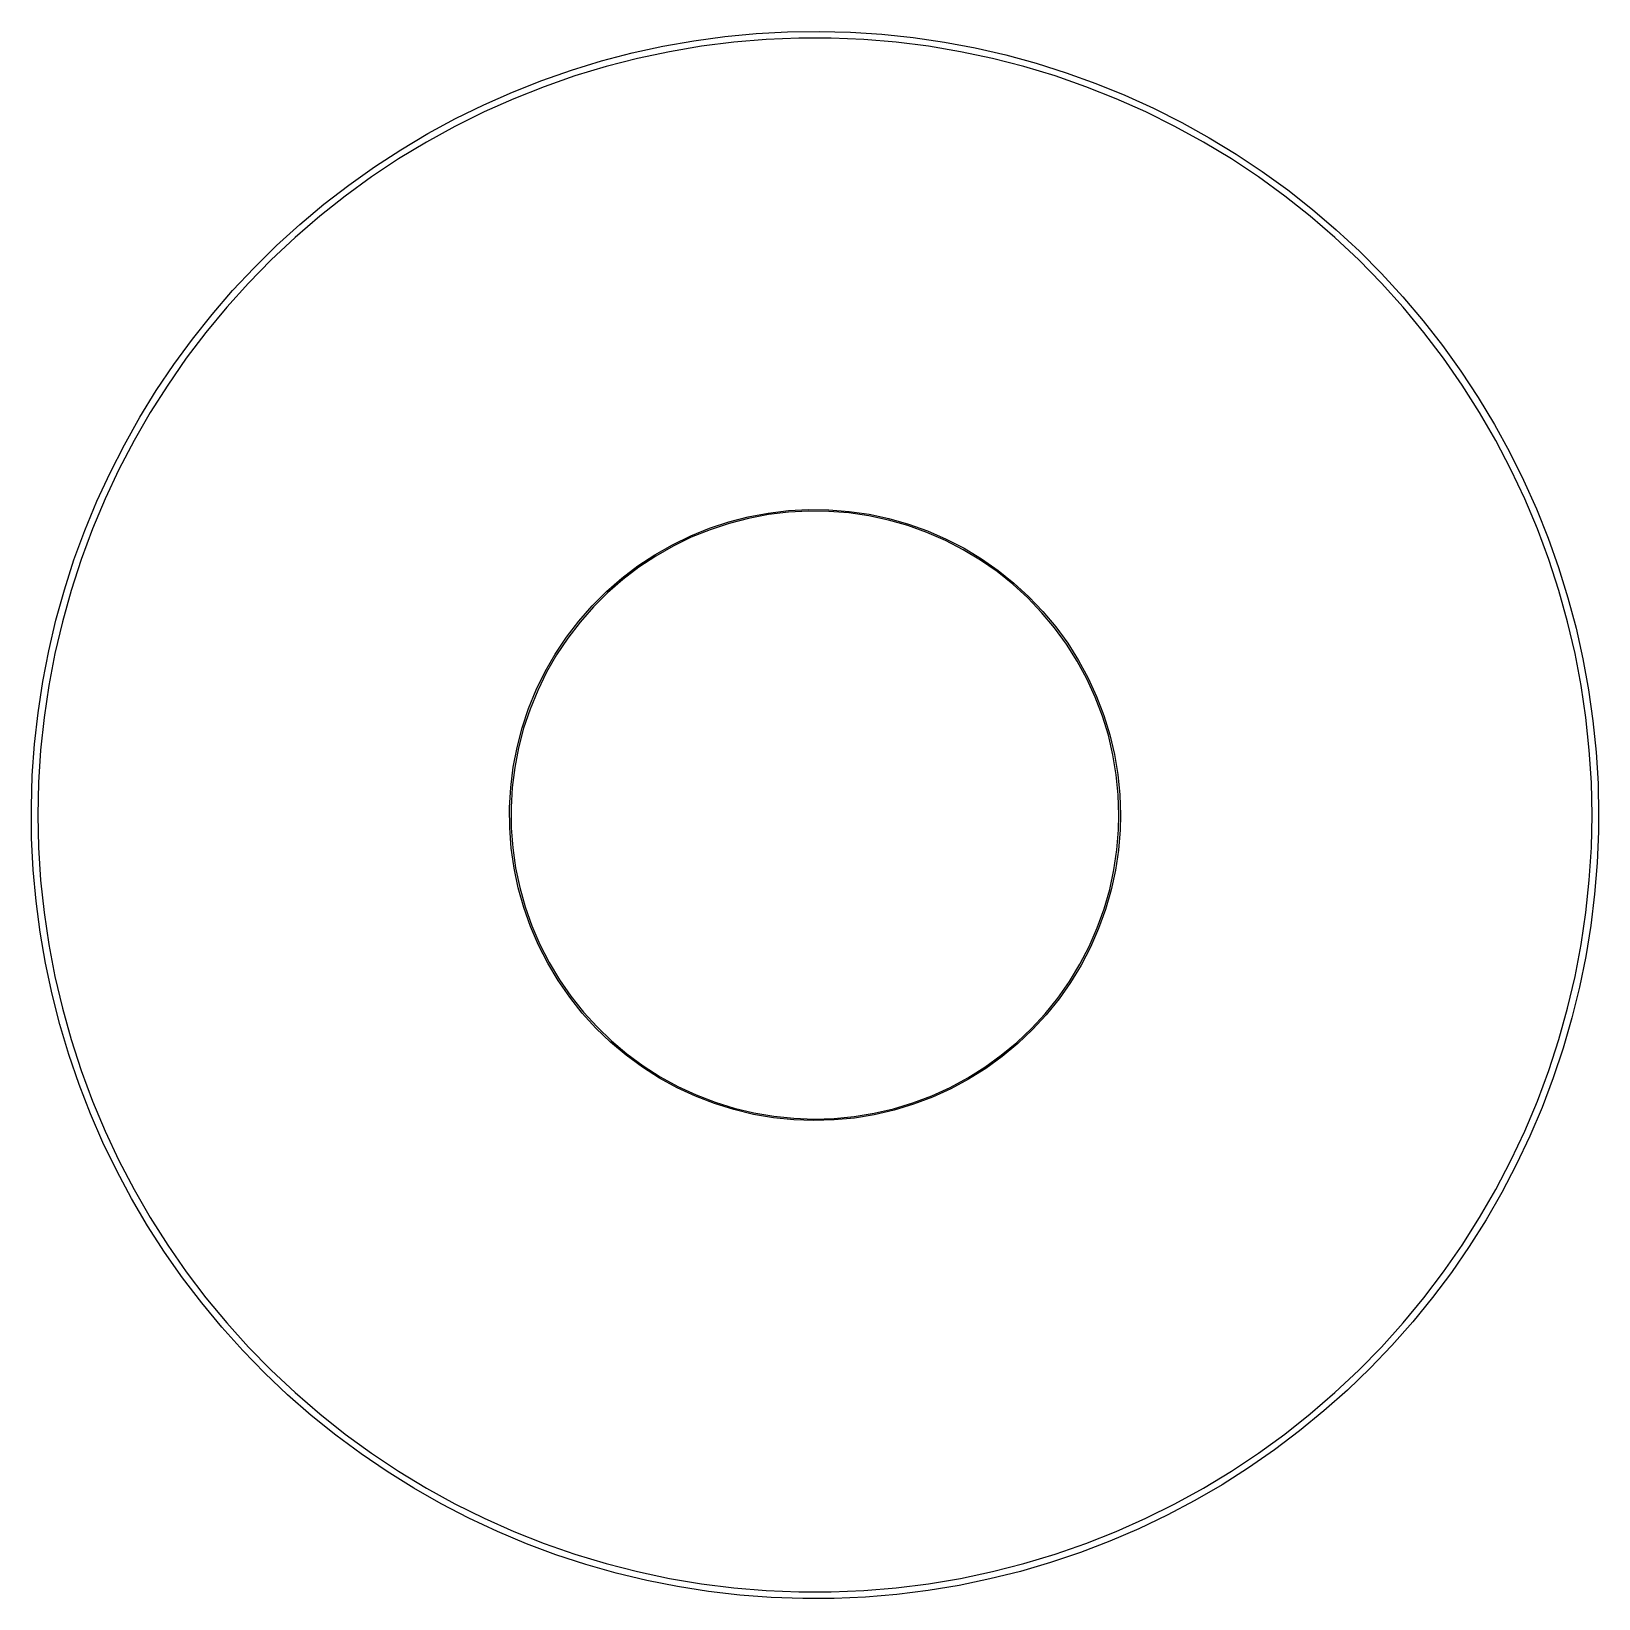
# Model space of a CAD drawing. Extents: x 115.6 to 161.8, y -138.4 to -92.2.
import ezdxf

# ---------------------------------------------------------------- set-up
doc = ezdxf.new("R2010")
doc.units = 0
doc.layers.add('BLACK', color=7, linetype='CONTINUOUS')

msp = doc.modelspace()

# ---------------------------------------------------------------- linework, layer by layer
at = {"layer": 'BLACK', "linetype": 'CONTINUOUS'}
for p, q in [((135.091, -92.4431), (136.01, -92.3181)), ((136.01, -92.3181), (136.933, -92.23)), ((136.933, -92.23), (137.859, -92.179)), ((138.185, -92.365), (137.227, -92.4051)), ((137.859, -92.179), (138.786, -92.1653)), ((139.145, -92.365), (138.185, -92.365)), ((138.786, -92.1653), (139.713, -92.1888)), ((140.103, -92.4051), (139.145, -92.365)), ((139.713, -92.1888), (140.638, -92.2494)), ((140.638, -92.2494), (141.56, -92.3471)), ((141.56, -92.3471), (142.478, -92.4818)), ((132.375, -93.0377), (133.272, -92.8032)), ((133.272, -92.8032), (134.178, -92.6049)), ((134.373, -92.7657), (133.435, -92.9651)), ((134.178, -92.6049), (135.091, -92.4431)), ((135.319, -92.6057), (134.373, -92.7657)), ((136.271, -92.4854), (135.319, -92.6057)), ((137.227, -92.4051), (136.271, -92.4854)), ((141.059, -92.4854), (140.103, -92.4051)), ((142.011, -92.6057), (141.059, -92.4854)), ((142.957, -92.7657), (142.011, -92.6057)), ((142.478, -92.4818), (143.389, -92.6531)), ((143.895, -92.9651), (142.957, -92.7657)), ((143.389, -92.6531), (144.292, -92.8609)), ((130.613, -93.6138), (131.488, -93.3081)), ((131.488, -93.3081), (132.375, -93.0377)), ((132.505, -93.2037), (131.587, -93.481)), ((133.435, -92.9651), (132.505, -93.2037)), ((144.825, -93.2037), (143.895, -92.9651)), ((144.292, -92.8609), (145.187, -93.1048)), ((145.743, -93.481), (144.825, -93.2037)), ((145.187, -93.1048), (146.071, -93.3844)), ((129.751, -93.9543), (130.613, -93.6138)), ((131.587, -93.481), (130.681, -93.7965)), ((146.649, -93.7965), (145.743, -93.481)), ((146.071, -93.3844), (146.943, -93.6993)), ((146.943, -93.6993), (147.802, -94.0489)), ((128.902, -94.3293), (129.751, -93.9543)), ((129.789, -94.1497), (128.912, -94.5399)), ((130.681, -93.7965), (129.789, -94.1497)), ((147.541, -94.1497), (146.649, -93.7965)), ((148.417, -94.5399), (147.541, -94.1497)), ((147.802, -94.0489), (148.646, -94.4326)), ((128.912, -94.5399), (128.053, -94.9665)), ((128.07, -94.7379), (128.902, -94.3293)), ((149.277, -94.9665), (148.417, -94.5399)), ((148.646, -94.4326), (149.474, -94.85)), ((128.053, -94.9665), (127.212, -95.4286)), ((127.255, -95.1796), (128.07, -94.7379)), ((150.117, -95.4286), (149.277, -94.9665)), ((149.474, -94.85), (150.285, -95.3002)), ((127.212, -95.4286), (126.392, -95.9256)), ((126.458, -95.6537), (127.255, -95.1796)), ((150.938, -95.9256), (150.117, -95.4286)), ((150.285, -95.3002), (151.077, -95.7826)), ((126.392, -95.9256), (125.593, -96.4565)), ((125.681, -96.1594), (126.458, -95.6537)), ((151.737, -96.4565), (150.938, -95.9256)), ((151.077, -95.7826), (151.848, -96.2964)), ((125.593, -96.4565), (124.817, -97.0204)), ((124.925, -96.6959), (125.681, -96.1594)), ((152.513, -97.0204), (151.737, -96.4565)), ((151.848, -96.2964), (152.599, -96.8408)), ((124.19, -97.2623), (124.925, -96.6959)), ((152.599, -96.8408), (153.327, -97.4148)), ((123.48, -97.8577), (124.19, -97.2623)), ((124.817, -97.0204), (124.065, -97.6163)), ((153.265, -97.6163), (152.513, -97.0204)), ((153.327, -97.4148), (154.032, -98.0176)), ((122.793, -98.4811), (123.48, -97.8577)), ((124.065, -97.6163), (123.339, -98.2432)), ((153.991, -98.2432), (153.265, -97.6163)), ((123.339, -98.2432), (122.639, -98.9)), ((154.691, -98.9), (153.991, -98.2432)), ((154.032, -98.0176), (154.712, -98.6482)), ((122.132, -99.1316), (122.793, -98.4811)), ((154.712, -98.6482), (155.366, -99.3056)), ((121.498, -99.8081), (122.132, -99.1316)), ((122.639, -98.9), (121.968, -99.5854)), ((155.362, -99.5854), (154.691, -98.9)), ((155.366, -99.3056), (155.993, -99.9887)), ((121.968, -99.5854), (121.326, -100.298)), ((156.004, -100.298), (155.362, -99.5854)), ((120.892, -100.509), (121.498, -99.8081)), ((155.993, -99.9887), (156.592, -100.696)), ((120.314, -101.235), (120.892, -100.509)), ((121.326, -100.298), (120.714, -101.038)), ((156.615, -101.038), (156.004, -100.298)), ((156.592, -100.696), (157.162, -101.428)), ((120.714, -101.038), (120.134, -101.802)), ((157.196, -101.802), (156.615, -101.038)), ((119.766, -101.982), (120.314, -101.235)), ((157.162, -101.428), (157.702, -102.181)), ((119.248, -102.752), (119.766, -101.982)), ((120.134, -101.802), (119.587, -102.59)), ((157.743, -102.59), (157.196, -101.802)), ((157.702, -102.181), (158.212, -102.956)), ((118.761, -103.541), (119.248, -102.752)), ((119.587, -102.59), (119.073, -103.4)), ((158.257, -103.4), (157.743, -102.59)), ((158.212, -102.956), (158.69, -103.75)), ((119.073, -103.4), (118.593, -104.23)), ((158.737, -104.23), (158.257, -103.4)), ((118.307, -104.349), (118.761, -103.541)), ((158.69, -103.75), (159.136, -104.563)), ((117.885, -105.175), (118.307, -104.349)), ((118.593, -104.23), (118.149, -105.081)), ((159.181, -105.081), (158.737, -104.23)), ((159.136, -104.563), (159.549, -105.393)), ((117.497, -106.017), (117.885, -105.175)), ((118.149, -105.081), (117.74, -105.949)), ((159.59, -105.949), (159.181, -105.081)), ((159.549, -105.393), (159.929, -106.239)), ((117.143, -106.874), (117.497, -106.017)), ((117.74, -105.949), (117.368, -106.833)), ((159.962, -106.833), (159.59, -105.949)), ((159.929, -106.239), (160.274, -107.1)), ((135.555, -106.813), (136.122, -106.625)), ((136.135, -106.668), (135.571, -106.855)), ((136.122, -106.625), (136.7, -106.476)), ((136.71, -106.52), (136.135, -106.668)), ((136.7, -106.476), (137.287, -106.365)), ((137.294, -106.409), (136.71, -106.52)), ((137.287, -106.365), (137.88, -106.293)), ((137.884, -106.338), (137.294, -106.409)), ((137.88, -106.293), (138.476, -106.261)), ((138.477, -106.306), (137.884, -106.338)), ((138.476, -106.261), (139.074, -106.268)), ((139.071, -106.313), (138.477, -106.306)), ((139.664, -106.36), (139.071, -106.313)), ((139.074, -106.268), (139.669, -106.315)), ((140.252, -106.446), (139.664, -106.36)), ((139.669, -106.315), (140.26, -106.401)), ((140.833, -106.57), (140.252, -106.446)), ((140.26, -106.401), (140.844, -106.526)), ((141.404, -106.733), (140.833, -106.57)), ((140.844, -106.526), (141.418, -106.69)), ((141.418, -106.69), (141.98, -106.891)), ((116.823, -107.744), (117.143, -106.874)), ((117.368, -106.833), (117.034, -107.732)), ((134.465, -107.298), (135.002, -107.038)), ((135.02, -107.079), (134.486, -107.338)), ((135.002, -107.038), (135.555, -106.813)), ((135.571, -106.855), (135.02, -107.079)), ((141.964, -106.933), (141.404, -106.733)), ((142.509, -107.17), (141.964, -106.933)), ((141.98, -106.891), (142.528, -107.129)), ((143.037, -107.443), (142.509, -107.17)), ((142.528, -107.129), (143.059, -107.403)), ((160.296, -107.732), (159.962, -106.833)), ((160.274, -107.1), (160.584, -107.973)), ((133.448, -107.924), (133.946, -107.594)), ((133.969, -107.633), (133.474, -107.961)), ((133.946, -107.594), (134.465, -107.298)), ((134.486, -107.338), (133.969, -107.633)), ((143.546, -107.75), (143.037, -107.443)), ((143.059, -107.403), (143.57, -107.712)), ((116.539, -108.627), (116.823, -107.744)), ((117.034, -107.732), (116.738, -108.645)), ((132.973, -108.286), (133.448, -107.924)), ((133.474, -107.961), (133.001, -108.321)), ((144.033, -108.09), (143.546, -107.75)), ((143.57, -107.712), (144.06, -108.054)), ((144.497, -108.461), (144.033, -108.09)), ((144.06, -108.054), (144.526, -108.427)), ((160.592, -108.645), (160.296, -107.732)), ((160.584, -107.973), (160.859, -108.859)), ((132.523, -108.678), (132.973, -108.286)), ((133.001, -108.321), (132.554, -108.711)), ((144.935, -108.863), (144.497, -108.461)), ((144.526, -108.427), (144.966, -108.83)), ((116.291, -109.52), (116.539, -108.627)), ((116.738, -108.645), (116.48, -109.569)), ((132.1, -109.1), (132.523, -108.678)), ((132.554, -108.711), (132.133, -109.131)), ((145.345, -109.292), (144.935, -108.863)), ((144.966, -108.83), (145.379, -109.262)), ((160.85, -109.569), (160.592, -108.645)), ((160.859, -108.859), (161.098, -109.755)), ((131.706, -109.549), (132.1, -109.1)), ((132.133, -109.131), (131.74, -109.577)), ((145.726, -109.748), (145.345, -109.292)), ((145.379, -109.262), (145.762, -109.72)), ((116.078, -110.423), (116.291, -109.52)), ((116.48, -109.569), (116.26, -110.503)), ((131.342, -110.022), (131.706, -109.549)), ((131.74, -109.577), (131.379, -110.049)), ((146.076, -110.228), (145.726, -109.748)), ((145.762, -109.72), (146.114, -110.203)), ((161.069, -110.503), (160.85, -109.569)), ((161.098, -109.755), (161.301, -110.66)), ((131.011, -110.519), (131.342, -110.022)), ((131.379, -110.049), (131.049, -110.543)), ((146.394, -110.73), (146.076, -110.228)), ((146.114, -110.203), (146.433, -110.708)), ((115.902, -111.333), (116.078, -110.423)), ((116.26, -110.503), (116.081, -111.445)), ((130.713, -111.037), (131.011, -110.519)), ((131.049, -110.543), (130.753, -111.058)), ((146.678, -111.253), (146.394, -110.73)), ((146.433, -110.708), (146.718, -111.232)), ((161.249, -111.445), (161.069, -110.503)), ((161.301, -110.66), (161.468, -111.572)), ((115.763, -112.25), (115.902, -111.333)), ((130.45, -111.573), (130.713, -111.037)), ((130.753, -111.058), (130.491, -111.592)), ((146.926, -111.792), (146.678, -111.253)), ((146.718, -111.232), (146.967, -111.775)), ((116.081, -111.445), (115.941, -112.394)), ((130.224, -112.126), (130.45, -111.573)), ((130.491, -111.592), (130.266, -112.141)), ((147.138, -112.348), (146.926, -111.792)), ((146.967, -111.775), (147.18, -112.333)), ((161.389, -112.394), (161.249, -111.445)), ((161.468, -111.572), (161.598, -112.49)), ((115.66, -113.171), (115.763, -112.25)), ((130.034, -112.692), (130.224, -112.126)), ((130.266, -112.141), (130.077, -112.705)), ((115.941, -112.394), (115.84, -113.348)), ((129.883, -113.27), (130.034, -112.692)), ((130.077, -112.705), (129.927, -113.28)), ((147.313, -112.915), (147.138, -112.348)), ((147.18, -112.333), (147.356, -112.904)), ((161.49, -113.348), (161.389, -112.394)), ((161.598, -112.49), (161.691, -113.412)), ((115.595, -114.096), (115.66, -113.171)), ((147.449, -113.494), (147.313, -112.915)), ((147.356, -112.904), (147.493, -113.485)), ((115.84, -113.348), (115.78, -114.306)), ((129.77, -113.856), (129.883, -113.27)), ((129.927, -113.28), (129.814, -113.863)), ((147.547, -114.08), (147.449, -113.494)), ((147.493, -113.485), (147.592, -114.074)), ((161.55, -114.306), (161.49, -113.348)), ((161.691, -113.412), (161.746, -114.338)), ((115.566, -115.023), (115.595, -114.096)), ((129.696, -114.449), (129.77, -113.856)), ((129.814, -113.863), (129.741, -114.453)), ((147.606, -114.671), (147.547, -114.08)), ((147.592, -114.074), (147.651, -114.668)), ((115.78, -114.306), (115.76, -115.265)), ((129.662, -115.045), (129.696, -114.449)), ((129.741, -114.453), (129.707, -115.046)), ((161.57, -115.265), (161.55, -114.306)), ((161.746, -114.338), (161.765, -115.265)), ((115.569, -115.265), (115.566, -115.023)), ((147.626, -115.265), (147.606, -114.671)), ((147.651, -114.668), (147.671, -115.265)), ((115.575, -115.95), (115.569, -115.265)), ((115.76, -115.265), (115.78, -116.224)), ((129.662, -115.046), (129.662, -115.045)), ((129.667, -115.642), (129.662, -115.046)), ((129.707, -115.046), (129.712, -115.64)), ((147.615, -115.703), (147.626, -115.265)), ((147.671, -115.265), (147.66, -115.705)), ((161.55, -116.224), (161.57, -115.265)), ((161.765, -115.265), (161.76, -115.749)), ((115.621, -116.876), (115.575, -115.95)), ((129.712, -116.238), (129.667, -115.642)), ((129.712, -115.64), (129.756, -116.233)), ((147.567, -116.295), (147.615, -115.703)), ((147.66, -115.705), (147.611, -116.3)), ((161.76, -115.749), (161.722, -116.675)), ((115.78, -116.224), (115.84, -117.182)), ((129.796, -116.829), (129.712, -116.238)), ((129.756, -116.233), (129.84, -116.821)), ((147.479, -116.883), (147.567, -116.295)), ((147.611, -116.3), (147.523, -116.891)), ((161.49, -117.182), (161.55, -116.224)), ((115.704, -117.8), (115.621, -116.876)), ((129.919, -117.413), (129.796, -116.829)), ((129.84, -116.821), (129.963, -117.402)), ((147.352, -117.463), (147.479, -116.883)), ((161.722, -116.675), (161.647, -117.599)), ((115.84, -117.182), (115.941, -118.136)), ((147.523, -116.891), (147.396, -117.474)), ((161.389, -118.136), (161.49, -117.182)), ((115.825, -118.719), (115.704, -117.8)), ((130.08, -117.988), (129.919, -117.413)), ((129.963, -117.402), (130.123, -117.975)), ((147.187, -118.034), (147.352, -117.463)), ((147.396, -117.474), (147.23, -118.048)), ((161.647, -117.599), (161.535, -118.52)), ((115.941, -118.136), (116.081, -119.085)), ((130.28, -118.551), (130.08, -117.988)), ((130.123, -117.975), (130.322, -118.535)), ((146.985, -118.593), (147.187, -118.034)), ((147.23, -118.048), (147.027, -118.61)), ((161.249, -119.085), (161.389, -118.136)), ((115.982, -119.633), (115.825, -118.719)), ((130.516, -119.1), (130.28, -118.551)), ((130.322, -118.535), (130.557, -119.08)), ((146.746, -119.137), (146.985, -118.593)), ((147.027, -118.61), (146.787, -119.156)), ((161.535, -118.52), (161.385, -119.435)), ((116.081, -119.085), (116.26, -120.027)), ((130.788, -119.631), (130.516, -119.1)), ((130.557, -119.08), (130.827, -119.609)), ((146.472, -119.664), (146.746, -119.137)), ((146.787, -119.156), (146.511, -119.686)), ((161.069, -120.027), (161.249, -119.085)), ((116.175, -120.54), (115.982, -119.633)), ((131.095, -120.144), (130.788, -119.631)), ((130.827, -119.609), (131.133, -120.119)), ((161.385, -119.435), (161.2, -120.343)), ((116.26, -120.027), (116.48, -120.961)), ((146.163, -120.172), (146.472, -119.664)), ((146.511, -119.686), (146.201, -120.196)), ((160.85, -120.961), (161.069, -120.027)), ((116.405, -121.438), (116.175, -120.54)), ((131.435, -120.635), (131.095, -120.144)), ((131.133, -120.119), (131.471, -120.608)), ((145.822, -120.658), (146.163, -120.172)), ((146.201, -120.196), (145.858, -120.685)), ((161.2, -120.343), (160.978, -121.244)), ((116.48, -120.961), (116.738, -121.885)), ((131.807, -121.102), (131.435, -120.635)), ((131.471, -120.608), (131.841, -121.073)), ((145.448, -121.12), (145.822, -120.658)), ((145.858, -120.685), (145.483, -121.15)), ((160.592, -121.885), (160.85, -120.961)), ((116.671, -122.327), (116.405, -121.438)), ((132.208, -121.544), (131.807, -121.102)), ((131.841, -121.073), (132.241, -121.512)), ((145.045, -121.557), (145.448, -121.12)), ((145.483, -121.15), (145.078, -121.589)), ((160.978, -121.244), (160.72, -122.134)), ((116.738, -121.885), (117.034, -122.798)), ((132.639, -121.958), (132.208, -121.544)), ((132.241, -121.512), (132.669, -121.924)), ((133.096, -122.342), (132.639, -121.958)), ((132.669, -121.924), (133.123, -122.307)), ((144.614, -121.966), (145.045, -121.557)), ((145.078, -121.589), (144.644, -122)), ((160.296, -122.798), (160.592, -121.885)), ((116.972, -123.204), (116.671, -122.327)), ((133.577, -122.696), (133.096, -122.342)), ((133.123, -122.307), (133.602, -122.659)), ((143.676, -122.694), (144.157, -122.346)), ((144.185, -122.381), (143.701, -122.731)), ((144.157, -122.346), (144.614, -121.966)), ((144.644, -122), (144.185, -122.381)), ((160.72, -122.134), (160.426, -123.014)), ((117.034, -122.798), (117.368, -123.697)), ((134.081, -123.017), (133.577, -122.696)), ((133.602, -122.659), (134.103, -122.978)), ((143.173, -123.01), (143.676, -122.694)), ((143.701, -122.731), (143.195, -123.049)), ((159.962, -123.697), (160.296, -122.798)), ((117.308, -124.068), (116.972, -123.204)), ((134.604, -123.304), (134.081, -123.017)), ((134.103, -122.978), (134.625, -123.263)), ((135.146, -123.555), (134.604, -123.304)), ((134.625, -123.263), (135.164, -123.514)), ((142.109, -123.538), (142.649, -123.292)), ((142.669, -123.332), (142.126, -123.579)), ((142.649, -123.292), (143.173, -123.01)), ((143.195, -123.049), (142.669, -123.332)), ((160.426, -123.014), (160.098, -123.881)), ((117.368, -123.697), (117.74, -124.581)), ((135.703, -123.77), (135.146, -123.555)), ((135.164, -123.514), (135.718, -123.728)), ((136.273, -123.948), (135.703, -123.77)), ((135.718, -123.728), (136.285, -123.904)), ((140.984, -123.921), (141.553, -123.748)), ((141.567, -123.791), (140.996, -123.964)), ((141.553, -123.748), (142.109, -123.538)), ((142.126, -123.579), (141.567, -123.791)), ((159.59, -124.581), (159.962, -123.697)), ((117.678, -124.918), (117.308, -124.068)), ((136.854, -124.087), (136.273, -123.948)), ((136.285, -123.904), (136.863, -124.043)), ((137.443, -124.188), (136.854, -124.087)), ((136.863, -124.043), (137.449, -124.143)), ((138.037, -124.249), (137.443, -124.188)), ((137.449, -124.143), (138.04, -124.204)), ((138.634, -124.271), (138.037, -124.249)), ((138.04, -124.204), (138.634, -124.226)), ((138.634, -124.226), (139.228, -124.208)), ((139.23, -124.253), (138.634, -124.271)), ((139.228, -124.208), (139.819, -124.151)), ((139.825, -124.196), (139.23, -124.253)), ((139.819, -124.151), (140.406, -124.055)), ((140.414, -124.1), (139.825, -124.196)), ((140.406, -124.055), (140.984, -123.921)), ((140.996, -123.964), (140.414, -124.1)), ((160.098, -123.881), (159.735, -124.734)), ((117.74, -124.581), (118.149, -125.449)), ((159.181, -125.449), (159.59, -124.581)), ((159.735, -124.734), (159.338, -125.572)), ((118.083, -125.752), (117.678, -124.918)), ((118.149, -125.449), (118.593, -126.3)), ((158.737, -126.3), (159.181, -125.449)), ((159.338, -125.572), (158.908, -126.393)), ((118.52, -126.57), (118.083, -125.752)), ((118.99, -127.369), (118.52, -126.57)), ((118.593, -126.3), (119.073, -127.13)), ((158.257, -127.13), (158.737, -126.3)), ((158.908, -126.393), (158.445, -127.197)), ((119.492, -128.149), (118.99, -127.369)), ((119.073, -127.13), (119.587, -127.94)), ((157.743, -127.94), (158.257, -127.13)), ((158.445, -127.197), (157.95, -127.981)), ((119.587, -127.94), (120.134, -128.728)), ((157.196, -128.728), (157.743, -127.94)), ((120.024, -128.908), (119.492, -128.149)), ((157.95, -127.981), (157.424, -128.745)), ((120.134, -128.728), (120.714, -129.492)), ((156.615, -129.492), (157.196, -128.728)), ((157.424, -128.745), (156.868, -129.487)), ((120.587, -129.645), (120.024, -128.908)), ((121.178, -130.359), (120.587, -129.645)), ((120.714, -129.492), (121.326, -130.232)), ((156.004, -130.232), (156.615, -129.492)), ((156.868, -129.487), (156.283, -130.206)), ((121.326, -130.232), (121.968, -130.945)), ((155.362, -130.945), (156.004, -130.232)), ((156.283, -130.206), (155.669, -130.901)), ((121.798, -131.049), (121.178, -130.359)), ((122.445, -131.713), (121.798, -131.049)), ((121.968, -130.945), (122.639, -131.63)), ((154.691, -131.63), (155.362, -130.945)), ((155.669, -130.901), (155.028, -131.571)), ((122.639, -131.63), (123.339, -132.287)), ((153.991, -132.287), (154.691, -131.63)), ((155.028, -131.571), (154.36, -132.214)), ((123.118, -132.35), (122.445, -131.713)), ((123.817, -132.961), (123.118, -132.35)), ((123.339, -132.287), (124.065, -132.914)), ((153.265, -132.914), (153.991, -132.287)), ((154.36, -132.214), (153.667, -132.83)), ((124.539, -133.542), (123.817, -132.961)), ((124.065, -132.914), (124.817, -133.51)), ((152.513, -133.51), (153.265, -132.914)), ((153.667, -132.83), (152.95, -133.418)), ((124.817, -133.51), (125.593, -134.073)), ((151.737, -134.073), (152.513, -133.51)), ((152.95, -133.418), (152.21, -133.977)), ((125.284, -134.094), (124.539, -133.542)), ((152.21, -133.977), (151.448, -134.505)), ((126.05, -134.616), (125.284, -134.094)), ((125.593, -134.073), (126.392, -134.604)), ((150.938, -134.604), (151.737, -134.073)), ((126.837, -135.107), (126.05, -134.616)), ((126.392, -134.604), (127.212, -135.101)), ((150.117, -135.101), (150.938, -134.604)), ((151.448, -134.505), (150.666, -135.003)), ((127.643, -135.566), (126.837, -135.107)), ((127.212, -135.101), (128.053, -135.563)), ((149.277, -135.563), (150.117, -135.101)), ((150.666, -135.003), (149.864, -135.469)), ((128.466, -135.992), (127.643, -135.566)), ((128.053, -135.563), (128.912, -135.99)), ((148.417, -135.99), (149.277, -135.563)), ((149.864, -135.469), (149.044, -135.902)), ((129.306, -136.384), (128.466, -135.992)), ((128.912, -135.99), (129.789, -136.38)), ((147.541, -136.38), (148.417, -135.99)), ((149.044, -135.902), (148.208, -136.302)), ((130.161, -136.743), (129.306, -136.384)), ((129.789, -136.38), (130.681, -136.733)), ((131.03, -137.067), (130.161, -136.743)), ((130.681, -136.733), (131.587, -137.049)), ((145.743, -137.049), (146.649, -136.733)), ((147.356, -136.668), (146.49, -136.999)), ((146.649, -136.733), (147.541, -136.38)), ((148.208, -136.302), (147.356, -136.668)), ((131.911, -137.356), (131.03, -137.067)), ((131.587, -137.049), (132.505, -137.326)), ((144.825, -137.326), (145.743, -137.049)), ((146.49, -136.999), (145.611, -137.296)), ((132.803, -137.609), (131.911, -137.356)), ((132.505, -137.326), (133.435, -137.565)), ((133.705, -137.826), (132.803, -137.609)), ((133.435, -137.565), (134.373, -137.764)), ((142.957, -137.764), (143.895, -137.565)), ((144.722, -137.557), (143.822, -137.782)), ((143.895, -137.565), (144.825, -137.326)), ((145.611, -137.296), (144.722, -137.557)), ((134.614, -138.007), (133.705, -137.826)), ((134.373, -137.764), (135.319, -137.924)), ((135.53, -138.151), (134.614, -138.007)), ((135.319, -137.924), (136.271, -138.045)), ((136.271, -138.045), (137.227, -138.125)), ((137.227, -138.125), (138.185, -138.165)), ((139.145, -138.165), (140.103, -138.125)), ((140.103, -138.125), (141.059, -138.045)), ((141.059, -138.045), (142.011, -137.924)), ((142, -138.123), (141.08, -138.238)), ((142.914, -137.971), (142, -138.123)), ((142.011, -137.924), (142.957, -137.764)), ((143.822, -137.782), (142.914, -137.971)), ((136.451, -138.259), (135.53, -138.151)), ((137.375, -138.329), (136.451, -138.259)), ((138.302, -138.362), (137.375, -138.329)), ((138.185, -138.165), (139.145, -138.165)), ((139.229, -138.358), (138.302, -138.362)), ((140.156, -138.317), (139.229, -138.358)), ((141.08, -138.238), (140.156, -138.317))]:
    msp.add_line(p, q, dxfattribs=at)

doc.saveas('drawing.dxf')
